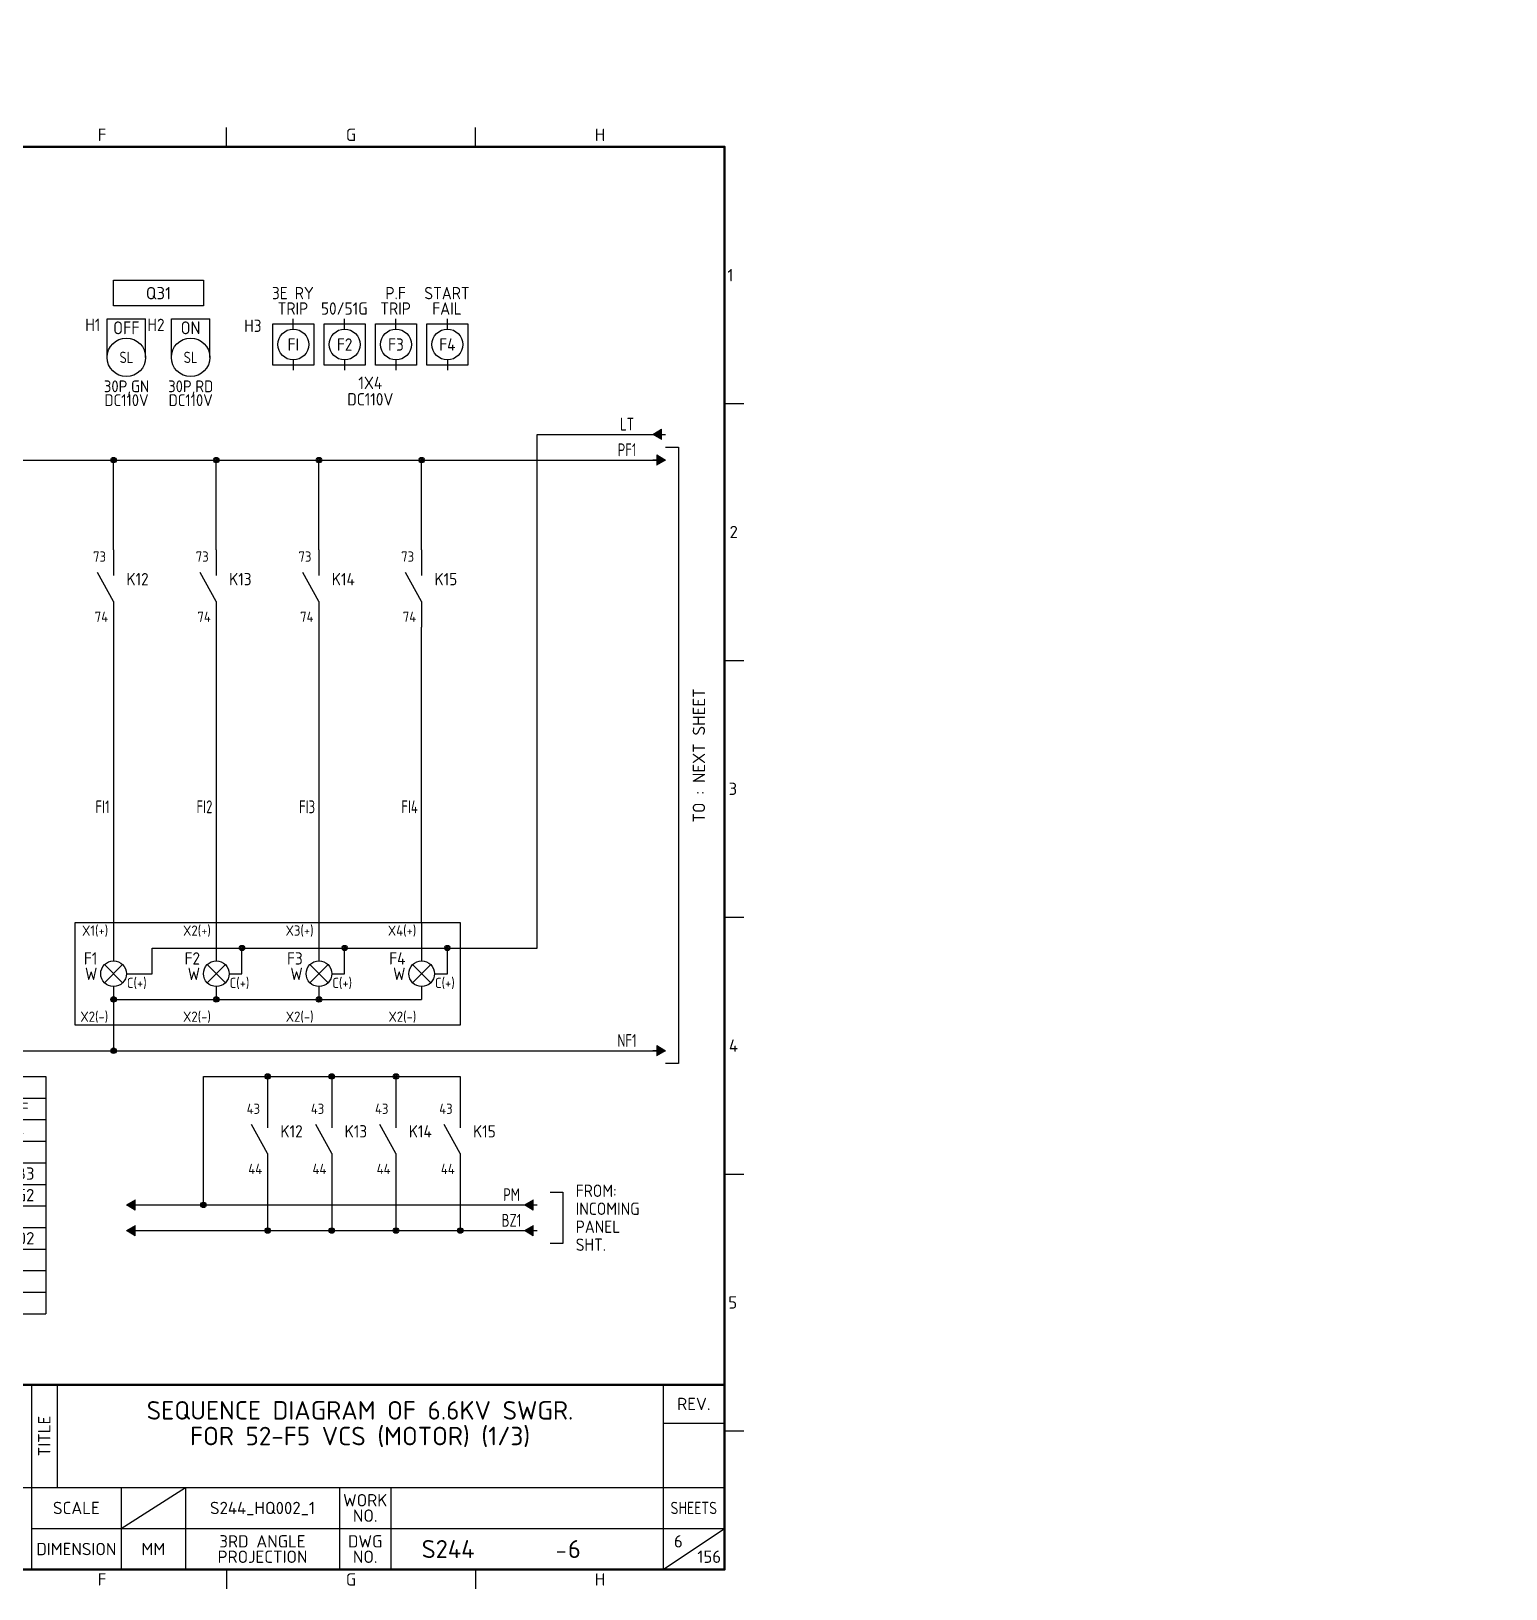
# Model space of a CAD drawing. Header units: millimetres. Extents: x 0 to 556, y 1 to 306.
# Drawn here: x 268.9 to 556.1, y 2.8 to 306 of the extents above; entities that cross this region are included whole.
import ezdxf
from ezdxf.enums import TextEntityAlignment as Align

# ---------------------------------------------------------------- set-up
doc = ezdxf.new("R2010")
doc.units = ezdxf.units.MM
for name, color, linetype in [('MISC', 7, 'Continuous'), ('Normal Text', 7, 'Continuous'), ('Sheet Line', 3, 'Continuous'), ('Sheet Text', 2, 'Continuous'), ('SYMS', 7, 'Continuous'), ('TAGS', 7, 'Continuous'), ('TERMS', 7, 'Continuous'), ('WIRE_YELLOW', 2, 'Continuous'), ('WIREFIXED', 7, 'Continuous'), ('XREF', 7, 'Continuous')]:
    doc.layers.add(name, color=color, linetype=linetype)
doc.layers.add('Sheet Out Line', color=2, linetype='Continuous', lineweight=50)
doc.styles.add('WD', font='ISOCP2.shx')
doc.styles.add('WD_IEC', font='ISOCP2.shx', dxfattribs={"width": 1.1, "height": 2.4, "bigfont": 'whgtxt.shx'})
pattern_1 = [(45, (123.85557, 95.69532), (-0.1122532, 0.1122532), [])]
pattern_2 = [(45, (333.85557, 293.19532), (-0.1122532, 0.1122532), [])]

# ---------------------------------------------------------------- blocks, each defined once
blk = doc.blocks.new('HONF1N')
blk.add_hatch(color=256).paths.add_polyline_path([(0.768, 1), (0.768, -1), (2.5, 0)])
at = {"lineweight": 0, "flags": 128}
for points in [[(0.768, 1), (2.5, 0)], [(0.768, 1), (0.768, -1), (2.5, 0)]]:
    blk.add_lwpolyline(points, dxfattribs=at)
at = {"flags": 128}
blk.add_lwpolyline([(0.768, 0), (0, 0)], dxfattribs=at)
at = {"style": 'WD', "flags": 1}
for tag, p in [('X2TERM01', (0.768, 0)), ('X8TERM02', (2.5, 0))]:
    blk.add_attdef(tag, p, '', height=0.08, rotation=90, dxfattribs=at)
blk = doc.blocks.new('VLA1_SL1')
for p, q in [((-3.75, 7.5), (3.75, 7.5)), ((-3.75, 0), (-3.75, 7.5)), ((3.75, 0), (3.75, 7.5))]:
    blk.add_line(p, q)
blk.add_circle((0, 0), 3.75)
at = {"style": 'WD'}
blk.add_attdef('TAG1', text='', height=2.4, dxfattribs=at).set_placement((-5.07, 4.41), align=Align.BOTTOM_RIGHT)
at = {"style": 'WD_IEC'}
blk.add_attdef('TEXT', text='', height=2.5, dxfattribs=at).set_placement((-0.01, 5.75), align=Align.MIDDLE_CENTER)
at = {"style": 'WD_IEC', "flags": 1}
for tag, p in [('INST', (5.84, 4.59)), ('LOC', (5.9, 3.42)), ('ASSYCODE', (5.8, 1.95)), ('FAMILY', (5.8, 0.45)), ('MFG', (5.8, -1.05)), ('CAT', (5.8, -2.53))]:
    blk.add_attdef(tag, p, '', height=1, dxfattribs=at)
at = {"style": 'WD_IEC', "width": 0.9}
blk.add_attdef('RATING12', text='', height=2.2, dxfattribs=at).set_placement((0, 0), align=Align.MIDDLE_CENTER)
at = {"style": 'WD_IEC'}
for tag, p in [('RATING1', (0.02, -4.49)), ('RATING2', (0.02, -7.19))]:
    blk.add_attdef(tag, text='', height=2.3, dxfattribs=at).set_placement(p, align=Align.TOP_CENTER)
blk = doc.blocks.new('LSSA3')
at = {"lineweight": -3}
h = blk.add_hatch(dxfattribs=at)
h.set_pattern_fill('ANSI31', color=256, scale=0.05, style=0)
h.set_pattern_definition(pattern_2)
h.paths.add_polyline_path([(555.99, 306.01), (556.14, 306.01)], flags=17)
edge = h.paths.add_edge_path(flags=17)
edge.add_line((555.83, 306.01), (555.99, 306.01))
edge.add_line((555.83, 306.01), (555.99, 306.01))
h = blk.add_hatch()
h.set_pattern_fill('ANSI31', color=256, scale=0.05, style=0)
h.set_pattern_definition(pattern_1)
h.paths.add_polyline_path([(345.99, 108.51), (346.14, 108.51)], flags=17)
edge = h.paths.add_edge_path(flags=17)
edge.add_line((345.83, 108.51), (345.99, 108.51))
edge.add_line((345.83, 108.51), (345.99, 108.51))
blk.add_line((371.37, 9.97), (372.92, 9.97))
at = {"layer": 'Sheet Line'}
for p, q in [((307, 283.5), (307, 287.25)), ((355.5, 283.5), (355.5, 287.25)), ((404, 233.5), (407.75, 233.5)), ((404, 183.5), (407.75, 183.5)), ((404, 133.5), (407.75, 133.5)), ((404, 83.5), (407.75, 83.5)), ((269, 42.5), (269, 6.5)), ((274, 42.5), (274, 22.5)), ((392, 42.5), (392, 6.5)), ((392, 35), (404, 35)), ((404, 33.5), (407.75, 33.5)), ((164, 22.5), (404, 22.5)), ((286.5, 22.5), (286.5, 6.5)), ((286.5, 14.5), (299, 22.5)), ((299, 22.5), (299, 6.5)), ((329, 22.5), (329, 6.5)), ((339, 22.5), (339, 6.5)), ((269, 14.5), (404, 14.5)), ((392, 6.5), (404, 14.5)), ((307, 6.5), (307, 2.75)), ((355.5, 6.5), (355.5, 2.75))]:
    blk.add_line(p, q, dxfattribs=at)
at = {"layer": 'Sheet Out Line'}
blk.add_line((16, 42.5), (404, 42.5), dxfattribs=at)
blk.add_lwpolyline([(16, 6.5), (404, 6.5), (404, 283.5), (16, 283.5)], close=True, dxfattribs=at)
at = {"style": 'WD_IEC', "width": 1.1}
for tag, height, p in [('DESC4', 2.4, (57.5, 39.5)), ('CUSTOMERS31', 3.8, (219, 38)), ('CUSTOMERS21', 3.8, (219, 35.25)), ('TITLE1', 3.6, (333, 37.5)), ('DESC3', 2.4, (57.5, 33.5)), ('CUSTOMERS32', 3.8, (219, 32.5)), ('TITLE2', 3.6, (333, 32.5)), ('CUSTOMERS22', 3.8, (219, 29.75)), ('RN', 3.5, (398, 28.75)), ('DESC2', 2.4, (57.5, 27.5)), ('CUSTOMERS33', 3.8, (219, 27)), ('TITLE3', 3.6, (333, 27.5)), ('DESC1', 2.4, (57.5, 21.5)), ('FILE', 2.4, (314, 18.5)), ('WORKNO', 3.5, (365.5, 18.5)), ('DESC0', 2.4, (57.5, 15.5)), ('SHN', 2.4, (395, 12)), ('TSH', 2.4, (401, 9))]:
    blk.add_attdef(tag, text='', height=height, dxfattribs=at).set_placement(p, align=Align.MIDDLE_CENTER)
at = {"style": 'WD_IEC'}
for tag, p in [('DATE4', (96.5, 39.5)), ('DRWN4', (111.5, 39.5)), ('DSGN4', (126.5, 39.5)), ('CHKD4', (141.5, 39.5)), ('APPD4', (156.5, 39.5)), ('DATE3', (96.5, 33.5)), ('DRWN3', (111.5, 33.5)), ('DSGN3', (126.5, 33.5)), ('CHKD3', (141.5, 33.5)), ('APPD3', (156.5, 33.5)), ('DATE2', (96.5, 27.5)), ('DRWN2', (111.5, 27.5)), ('DSGN2', (126.5, 27.5)), ('CHKD2', (141.5, 27.5)), ('APPD2', (156.5, 27.5)), ('DATE1', (96.5, 21.5)), ('DRWN1', (111.5, 21.5)), ('DSGN1', (126.5, 21.5)), ('CHKD1', (141.5, 21.5)), ('APPD1', (156.5, 21.5)), ('DATE0', (96.5, 15.5)), ('DRWN0', (111.5, 15.5)), ('DSGN0', (126.5, 15.5)), ('CHKD0', (141.5, 15.5)), ('APPD0', (156.5, 15.5))]:
    blk.add_attdef(tag, text='', height=2.4, dxfattribs=at).set_placement(p, align=Align.MIDDLE_CENTER)
at = {"style": 'WD_IEC', "width": 1.1}
for tag, p in [('DWG1ST', (345, 10.5)), ('DWGNO', (373.49, 10.5))]:
    blk.add_attdef(tag, text='', height=3.5, dxfattribs=at).set_placement(p, align=Align.MIDDLE_LEFT)
at = {"style": 'WD_IEC', "width": 1.1, "flags": 9}
blk.add_attdef('WD_TB', (0, 0), '', height=2.4, dxfattribs=at)
at = {"layer": 'Sheet Text', "style": 'WD_IEC', "width": 1.1}
for s, p in [('F', (282.75, 284.62)), ('G', (331.25, 284.62)), ('H', (379.75, 284.62)), ('F', (282.75, 3.38)), ('G', (331.25, 3.38)), ('H', (379.75, 3.38))]:
    blk.add_text(s, height=2.4, dxfattribs=at).set_placement(p, align=Align.CENTER)
for s, p in [('1', (405.73, 258.5)), ('2', (406.58, 208.5)), ('3', (406.45, 158.5)), ('4', (406.62, 108.5)), ('5', (406.45, 58.5))]:
    blk.add_text(s, height=2.4, dxfattribs=at).set_placement(p, align=Align.MIDDLE_RIGHT)
at = {"layer": 'Sheet Text', "style": 'WD_IEC'}
for s, width, p in [('REV.', 1.1, (398, 38.75)), ('SCALE', 1.1, (277.75, 18.5)), ('WORK', 1.1, (334, 20)), ('NO.', 1.1, (334, 17)), ('SHEETS', 0.9, (398, 18.5)), ('3RD ANGLE', 1.1, (314, 12)), ('DWG', 1.1, (334, 12)), ('DIMENSION', 1.1, (277.75, 10.5)), ('MM', 1.1, (292.75, 10.5)), ('PROJECTION', 1.1, (314, 9)), ('NO.', 1.1, (334, 9))]:
    blk.add_text(s, height=2.4, dxfattribs=dict(at, width=width)).set_placement(p, align=Align.MIDDLE_CENTER)
at = {"layer": 'Sheet Text', "style": 'WD_IEC', "width": 1.1}
blk.add_text('TITLE', height=2.4, rotation=90, dxfattribs=at).set_placement((271.5, 32.5), align=Align.MIDDLE_CENTER)
blk = doc.blocks.new('WDDOT')
for radius in [0.529, 0.33, 0.164]:
    blk.add_circle((0, 0), radius)
blk = doc.blocks.new('VB421_AUXCONTACT1')
for p, q in [((0, 7.5), (0, 2.5)), ((0, -2.5), (-3.12, 3.12)), ((0, -2.5), (0, -7.5))]:
    blk.add_line(p, q)
at = {"linetype": 'Continuous', "style": 'WD_IEC'}
for tag, p in [('TERM01', (-1.47, 5.21)), ('TERM02', (-1.06, -6.5))]:
    blk.add_attdef(tag, text='', height=2, dxfattribs=at).set_placement(p, align=Align.RIGHT)
at = {"style": 'WD_IEC', "flags": 1}
for tag, p, height in [('X2TERM01', (0, 7.5), 0.34), ('X4LINK', (-2.75, 0), 0.32), ('X1LINK', (0, 0), 0.34), ('X8TERM02', (0, -7.5), 0.34)]:
    blk.add_attdef(tag, p, '', height=height, dxfattribs=at)
at = {"style": 'WD_IEC'}
for tag, p in [('TAG2', (2.5, 0.62)), ('TEXT1', (2.5, -2.89)), ('TEXT2', (2.5, -6.09))]:
    blk.add_attdef(tag, p, '', height=2.4, dxfattribs=at)
for tag, p in [('INST', (-2.43, -9.12)), ('LOC', (-2.58, -10.73))]:
    blk.add_attdef(tag, text='', height=1, dxfattribs=at).set_placement(p, align=Align.RIGHT)
at = {"style": 'WD_IEC', "flags": 1}
for tag, p in [('XREF', (-2.58, -12.19)), ('CONTACT', (-2.6, -15.24)), ('FAMILY', (-2.53, -13.64))]:
    blk.add_attdef(tag, text='', height=1, dxfattribs=at).set_placement(p, align=Align.RIGHT)
blk = doc.blocks.new('WD_WNV')
at = {"linetype": 'Continuous', "style": 'WD_IEC', "width": 0.8}
blk.add_attdef('WIRENO', text='', height=2.5, rotation=90, dxfattribs=at).set_placement((-0.75, 0), align=Align.CENTER)
at = {"style": 'WD_IEC', "flags": 1}
for tag, p in [('W08USER', (-1, 0.375)), ('W04USER', (-1, 0.875)), ('W05USER', (-1, 0.75)), ('W09USER', (-1, 0.25)), ('W03USER', (-1, 1)), ('W06USER', (-1, 0.625)), ('W07USER', (-1, 0.5)), ('W02USER', (-1, 1.125)), ('W01USER', (-1, 1.25)), ('W10USER', (-1, 0.125))]:
    blk.add_attdef(tag, text='', height=0.08, dxfattribs=at).set_placement(p, align=Align.CENTER)
blk = doc.blocks.new('VLA2_FI2_DC')
for p, q in [((0, 10), (0, 2.5)), ((-1.77, -1.77), (1.77, 1.77)), ((1.77, -1.77), (-1.77, 1.77)), ((0, -2.5), (0, -10))]:
    blk.add_line(p, q)
blk.add_circle((0, 0), 2.5)
at = {"layer": 'SYMS'}
blk.add_line((2.5, 0), (7.5, 0), dxfattribs=at)
for tag, height, style, p in [('TERM01', 2, 'WD_IEC', (-1.05, 7.4)), ('TEXT1', 2.4, 'WD', (-3.16, 1.78)), ('COLOR', 2.4, 'WD', (-3.16, -1.22)), ('TERM02', 2, 'WD_IEC', (-1.05, -9.36))]:
    blk.add_attdef(tag, text='', height=height, dxfattribs=dict(style=style)).set_placement(p, align=Align.RIGHT)
at = {"flags": 1}
for tag, p, height, style in [('X2TERM01', (0, 10), 0.32, 'WD_IEC'), ('X1TERM03', (7.5, 0), 0.08, 'WD'), ('PINLIST_TYPE', (0.94, -6.46), 1, 'WD'), ('X8TERM02', (0, -10), 0.32, 'WD_IEC')]:
    blk.add_attdef(tag, p, '', height=height, dxfattribs=dict(at, style=style))
at = {"style": 'WD', "flags": 1}
for tag, height, p in [('TAG2', 2.4, (-3.16, 4.78)), ('INST', 1, (-2.84, -2.49)), ('LOC', 1, (-3, -3.86)), ('FAMILY', 1, (-2.91, -6.61)), ('XREF', 1, (-2.96, -5.21))]:
    blk.add_attdef(tag, text='', height=height, dxfattribs=at).set_placement(p, align=Align.RIGHT)
at = {"linetype": 'Continuous', "style": 'WD'}
blk.add_attdef('TERM03', (2.59, -2.79), '', height=2, dxfattribs=at)
blk = doc.blocks.new('VLA2_FI3_DC')
for p, q in [((0, 10), (0, 2.5)), ((-1.77, -1.77), (1.77, 1.77)), ((1.77, -1.77), (-1.77, 1.77)), ((0, -2.5), (0, -5))]:
    blk.add_line(p, q)
blk.add_circle((0, 0), 2.5)
at = {"layer": 'SYMS'}
for p, q in [((5, 0), (5, 5)), ((2.5, 0), (5, 0))]:
    blk.add_line(p, q, dxfattribs=at)
for tag, height, style, p in [('TERM01', 2, 'WD_IEC', (-1.05, 7.4)), ('TEXT1', 2.4, 'WD', (-3.16, 1.78)), ('COLOR', 2.4, 'WD', (-3.16, -1.22)), ('TERM02', 2, 'WD_IEC', (-1.05, -9.36))]:
    blk.add_attdef(tag, text='', height=height, dxfattribs=dict(style=style)).set_placement(p, align=Align.RIGHT)
at = {"flags": 1}
for tag, p, height, style in [('X2TERM01', (0, 10), 0.32, 'WD_IEC'), ('PINLIST_TYPE', (0.94, -6.46), 1, 'WD')]:
    blk.add_attdef(tag, p, '', height=height, dxfattribs=dict(at, style=style))
at = {"style": 'WD', "flags": 1}
for tag, height, p in [('TAG2', 2.4, (-3.16, 4.78)), ('INST', 1, (-2.84, -2.49)), ('LOC', 1, (-3, -3.86)), ('FAMILY', 1, (-2.91, -6.61)), ('XREF', 1, (-2.96, -5.21))]:
    blk.add_attdef(tag, text='', height=height, dxfattribs=at).set_placement(p, align=Align.RIGHT)
at = {"linetype": 'Continuous', "style": 'WD'}
blk.add_attdef('TERM03', (2.59, -2.79), '', height=2, dxfattribs=at)
blk = doc.blocks.new('VLA1_FI1')
for p, q in [((0, 3), (0, 5)), ((0, -3), (0, -5))]:
    blk.add_line(p, q)
blk.add_lwpolyline([(-4, 4), (4, 4), (4, -4), (-4, -4)], close=True)
blk.add_circle((0, 0), 3)
at = {"style": 'WD'}
for tag, p in [('TEXT1', (-0.07, 8.09)), ('TEXT2', (-0.07, 5.09))]:
    blk.add_attdef(tag, text='', height=2.4, dxfattribs=at).set_placement(p, align=Align.BOTTOM_CENTER)
blk.add_attdef('TAG1', text='', height=2.4, dxfattribs=at).set_placement((-6.18, 2.44), align=Align.RIGHT)
at = {"style": 'WD', "flags": 1}
for tag, p in [('INST', (-6.6, 0.77)), ('LOC', (-6.71, -0.61)), ('FAMILY', (-6.61, -3.1)), ('CAT', (-6.64, -1.92)), ('ASSYCODE', (-6.66, -5.59)), ('MFG', (-6.7, -4.35))]:
    blk.add_attdef(tag, text='', height=1, dxfattribs=at).set_placement(p, align=Align.RIGHT)
at = {"style": 'WD_IEC'}
blk.add_attdef('RATING12', text='', height=2.4, dxfattribs=at).set_placement((0, 0), align=Align.MIDDLE_CENTER)
at = {"style": 'WD'}
for tag, p in [('RATING1', (0, -6.26)), ('RATING2', (0, -9.46))]:
    blk.add_attdef(tag, text='', height=2.4, dxfattribs=at).set_placement(p, align=Align.TOP_CENTER)
blk = doc.blocks.new('VLA2_FI1')
for p, q in [((0, 3), (0, 5)), ((0, -3), (0, -5))]:
    blk.add_line(p, q)
blk.add_lwpolyline([(-4, 4), (4, 4), (4, -4), (-4, -4)], close=True)
blk.add_circle((0, 0), 3)
at = {"style": 'WD'}
for tag, p in [('TEXT1', (-0.07, 8.09)), ('TEXT2', (-0.07, 5.09))]:
    blk.add_attdef(tag, text='', height=2.4, dxfattribs=at).set_placement(p, align=Align.BOTTOM_CENTER)
at = {"style": 'WD', "flags": 1}
for tag, height, p in [('TAG2', 2.4, (-6.18, 2.44)), ('INST', 1, (-6.6, 0.77)), ('LOC', 1, (-6.71, -0.61)), ('FAMILY', 1, (-6.61, -1.96))]:
    blk.add_attdef(tag, text='', height=height, dxfattribs=at).set_placement(p, align=Align.RIGHT)
at = {"style": 'WD_IEC'}
blk.add_attdef('FI', text='', height=2.4, dxfattribs=at).set_placement((0, 0), align=Align.MIDDLE_CENTER)
blk = doc.blocks.new('WD_WNH')
at = {"linetype": 'Continuous', "style": 'WD_IEC', "width": 0.8}
blk.add_attdef('WIRENO', text='', height=2.5, dxfattribs=at).set_placement((0, 0.75), align=Align.CENTER)
at = {"style": 'WD_IEC', "flags": 1}
for tag, p in [('W08USER', (0, 0.375)), ('W04USER', (0, 0.875)), ('W05USER', (0, 0.75)), ('W09USER', (0, 0.25)), ('W03USER', (0, 1)), ('W06USER', (0, 0.625)), ('W07USER', (0, 0.5)), ('W02USER', (0, 1.125)), ('W01USER', (0, 1.25)), ('W10USER', (0, 0.125))]:
    blk.add_attdef(tag, text='', height=0.08, dxfattribs=at).set_placement(p, align=Align.CENTER)
blk = doc.blocks.new('VONF1N')
blk.add_hatch(color=256).paths.add_polyline_path([(1, -0.768), (-1, -0.768), (0, -2.5)])
at = {"flags": 128}
blk.add_lwpolyline([(0, -0.768), (0, 0)], dxfattribs=at)
at = {"lineweight": 0, "flags": 128}
for points in [[(1, -0.768), (-1, -0.768), (0, -2.5)], [(1, -0.768), (0, -2.5)]]:
    blk.add_lwpolyline(points, dxfattribs=at)
at = {"style": 'WD', "flags": 1}
for tag, p in [('X2TERM01', (0, -0.768)), ('X8TERM02', (0, -2.5))]:
    blk.add_attdef(tag, p, '', height=0.08, dxfattribs=at)
blk = doc.blocks.new('*T42')
at = {"layer": 'XREF', "color": 0, "linetype": 'ByBlock', "lineweight": -2}
for p, q in [((0, 0), (31.8, 0)), ((0, 0), (0, -46.2)), ((31.8, 0), (31.8, -46.2)), ((0, -4.2), (31.8, -4.2)), ((9, -4.2), (9, -46.2)), ((14.4, -4.2), (14.4, -46.2)), ((19.8, -4.2), (19.8, -46.2)), ((0, -8.4), (31.8, -8.4)), ((0, -12.6), (31.8, -12.6)), ((0, -16.8), (31.8, -16.8)), ((0, -21), (31.8, -21)), ((0, -25.2), (31.8, -25.2)), ((0, -29.4), (31.8, -29.4)), ((0, -33.6), (31.8, -33.6)), ((0, -37.8), (31.8, -37.8)), ((0, -42), (31.8, -42)), ((0, -46.2), (31.8, -46.2))]:
    blk.add_line(p, q, dxfattribs=at)
at = {"layer": 'XREF', "color": 0, "linetype": 'Continuous', "char_height": 2.4, "attachment_point": 5, "style": 'WD_IEC'}
for s, insert, width in [('K11', (15.9, -2.1), 30.8), ('TYPE', (4.5, -6.3), 8), ('T1', (11.7, -6.3), 4.4), ('T2', (17.1, -6.3), 4.4), ('REF', (25.8, -6.3), 11), ('A1', (11.7, -10.5), 4.4), ('A2', (17.1, -10.5), 4.4), ('E4', (25.8, -10.5), 11), ('NO', (4.5, -14.7), 8), ('13', (11.7, -14.7), 4.4), ('14', (17.1, -14.7), 4.4), ('D1', (25.8, -14.7), 11), ('NC', (4.5, -18.9), 8), ('21', (11.7, -18.9), 4.4), ('22', (17.1, -18.9), 4.4), ('??.B3', (25.8, -18.9), 11), ('NC', (4.5, -23.1), 8), ('31', (11.7, -23.1), 4.4), ('32', (17.1, -23.1), 4.4), ('??.G2', (25.8, -23.1), 11), ('NO', (4.5, -27.3), 8), ('43', (11.7, -27.3), 4.4), ('44', (17.1, -27.3), 4.4), ('NO', (4.5, -31.5), 8), ('53', (11.7, -31.5), 4.4), ('54', (17.1, -31.5), 4.4), ('??.D2', (25.8, -31.5), 11), ('NC', (4.5, -35.7), 8), ('61', (11.7, -35.7), 4.4), ('62', (17.1, -35.7), 4.4), ('D1', (25.8, -35.7), 11), ('NO', (4.5, -39.9), 8), ('73', (11.7, -39.9), 4.4), ('74', (17.1, -39.9), 4.4), ('NO', (4.5, -44.1), 8), ('83', (11.7, -44.1), 4.4), ('84', (17.1, -44.1), 4.4)]:
    blk.add_mtext(s, dxfattribs=dict(at, insert=insert, width=width))

msp = doc.modelspace()

# ---------------------------------------------------------------- hatches: boundary and pattern name
at = {"lineweight": -3}
h = msp.add_hatch(dxfattribs=at)
h.set_pattern_fill('ANSI31', color=256, scale=0.05, style=0)
h.set_pattern_definition(pattern_2)
h.paths.add_polyline_path([(555.99, 306.01), (556.14, 306.01)], flags=17)
edge = h.paths.add_edge_path(flags=17)
edge.add_line((555.83, 306.01), (555.99, 306.01))
edge.add_line((555.83, 306.01), (555.99, 306.01))
h = msp.add_hatch()
h.set_pattern_fill('ANSI31', color=256, scale=0.05, style=0)
h.set_pattern_definition(pattern_1)
h.paths.add_polyline_path([(345.99, 108.51), (346.14, 108.51)], flags=17)
edge = h.paths.add_edge_path(flags=17)
edge.add_line((345.83, 108.51), (345.99, 108.51))
edge.add_line((345.83, 108.51), (345.99, 108.51))

# ---------------------------------------------------------------- linework, layer by layer
at = {"linetype": 'Continuous'}
for p, q in [((392.5, 225), (395, 225)), ((395, 225), (395, 105)), ((325, 117.5), (345, 117.5)), ((395, 105), (392.5, 105)), ((370, 80), (372.5, 80)), ((372.5, 80), (372.5, 70)), ((372.5, 70), (370, 70))]:
    msp.add_line(p, q, dxfattribs=at)
msp.add_lwpolyline([(285, 257.5), (302.5, 257.5), (302.5, 252.5), (285, 252.5)], close=True, dxfattribs=at)
at = {"layer": 'SYMS', "linetype": 'Continuous'}
msp.add_line((285, 117.5), (325, 117.5), dxfattribs=at)
msp.add_lwpolyline([(277.5, 132.5), (352.5, 132.5), (352.5, 112.5), (277.5, 112.5)], close=True, dxfattribs=at)
at = {"layer": 'WIRE_YELLOW', "linetype": 'Continuous'}
for p, q in [((367.5, 127.5), (367.5, 227.5)), ((367.5, 227.5), (392.5, 227.5)), ((55, 222.5), (392.5, 222.5)), ((285, 205), (285, 222.5)), ((305, 205), (305, 222.5)), ((325, 205), (325, 222.5)), ((345, 205), (345, 222.5)), ((285, 190), (285, 132.5)), ((305, 190), (305, 132.5)), ((325, 190), (325, 132.5)), ((345, 132.5), (345, 190)), ((292.5, 122.5), (292.5, 127.5)), ((292.5, 127.5), (367.5, 127.5)), ((285, 112.5), (285, 107.5)), ((55, 107.5), (392.5, 107.5)), ((302.5, 77.5), (302.5, 102.5)), ((302.5, 102.5), (327.5, 102.5)), ((315, 102.5), (315, 97.5)), ((327.5, 102.5), (327.5, 97.5)), ((327.5, 102.5), (340, 102.5)), ((340, 102.5), (340, 97.5)), ((340, 102.5), (352.5, 102.5)), ((352.5, 102.5), (352.5, 97.5)), ((315, 82.5), (315, 72.5)), ((327.5, 82.5), (327.5, 72.5)), ((340, 82.5), (340, 72.5)), ((352.5, 82.5), (352.5, 72.5)), ((287.5, 77.5), (367.5, 77.5)), ((287.5, 72.5), (367.5, 72.5))]:
    msp.add_line(p, q, dxfattribs=at)

# ---------------------------------------------------------------- block references
at = {"linetype": 'Continuous'}
ref = msp.add_blockref('LSSA3', (0, 0), dxfattribs=at)
ref.add_attrib('FILE', 'S244_HQ002_1', dxfattribs={"layer": 'MISC', "height": 2.4, "style": 'WD_IEC', "width": 1.1}).set_placement((314, 18.5), align=Align.MIDDLE_CENTER)
ref.add_attrib('DWG1ST', 'S244', dxfattribs={"layer": 'MISC', "height": 3.5, "style": 'WD_IEC', "width": 1.1}).set_placement((345, 10.5), align=Align.MIDDLE_LEFT)
ref.add_attrib('DWGNO', '6', dxfattribs={"layer": 'MISC', "height": 3.5, "style": 'WD_IEC', "width": 1.1}).set_placement((373.49, 10.5), align=Align.MIDDLE_LEFT)
ref.add_attrib('TITLE1', 'SEQUENCE DIAGRAM OF 6.6KV SWGR.', dxfattribs={"layer": 'MISC', "height": 3.6, "style": 'WD_IEC', "width": 1.1}).set_placement((333, 37.5), align=Align.MIDDLE_CENTER)
ref.add_attrib('SHN', '6', dxfattribs={"layer": 'MISC', "height": 2.4, "style": 'WD_IEC', "width": 1.1}).set_placement((395, 12), align=Align.MIDDLE_CENTER)
ref.add_attrib('TSH', '156', dxfattribs={"layer": 'MISC', "height": 2.4, "style": 'WD_IEC', "width": 1.1}).set_placement((401, 9), align=Align.MIDDLE_CENTER)
ref.add_attrib('TITLE2', 'FOR 52-F5 VCS (MOTOR) (1/3)', dxfattribs={"layer": 'MISC', "height": 3.6, "style": 'WD_IEC', "width": 1.1}).set_placement((333, 32.5), align=Align.MIDDLE_CENTER)
msp.add_blockref('*T42', (240, 102.5))
at = {"layer": 'SYMS', "linetype": 'Continuous'}
ref = msp.add_blockref('VLA1_FI1', (320, 245), dxfattribs=at)
ref.add_attrib('TEXT1', '3E RY', dxfattribs={"layer": 'MISC', "height": 2.4, "style": 'WD'}).set_placement((319.93, 253.09), align=Align.BOTTOM_CENTER)
ref.add_attrib('TEXT2', 'TRIP', dxfattribs={"layer": 'MISC', "height": 2.4, "style": 'WD'}).set_placement((319.93, 250.09), align=Align.BOTTOM_CENTER)
ref.add_attrib('RATING2', 'DC110V', dxfattribs={"layer": 'MISC', "height": 2.4, "style": 'WD'}).set_placement((335, 235.54), align=Align.TOP_CENTER)
ref.add_attrib('RATING1', '1X4', dxfattribs={"layer": 'MISC', "height": 2.4, "style": 'WD'}).set_placement((335, 238.74), align=Align.TOP_CENTER)
ref.add_attrib('TAG1', 'H3', dxfattribs={"layer": 'TAGS', "height": 2.4, "style": 'WD'}).set_placement((313.82, 247.44), align=Align.RIGHT)
ref.add_attrib('RATING12', 'FI', dxfattribs={"layer": 'MISC', "height": 2.4, "style": 'WD_IEC'}).set_placement((320, 245), align=Align.MIDDLE_CENTER)
ref = msp.add_blockref('VLA2_FI1', (340, 245), dxfattribs=at)
ref.add_attrib('TEXT1', 'P.F', dxfattribs={"layer": 'MISC', "height": 2.4, "style": 'WD'}).set_placement((339.93, 253.09), align=Align.BOTTOM_CENTER)
ref.add_attrib('TEXT2', 'TRIP', dxfattribs={"layer": 'MISC', "height": 2.4, "style": 'WD'}).set_placement((339.93, 250.09), align=Align.BOTTOM_CENTER)
ref.add_attrib('FI', 'F3', dxfattribs={"layer": 'MISC', "height": 2.4, "style": 'WD_IEC'}).set_placement((340, 245), align=Align.MIDDLE_CENTER)
ref = msp.add_blockref('VLA2_FI1', (350, 245), dxfattribs=at)
ref.add_attrib('TEXT1', 'START', dxfattribs={"layer": 'MISC', "height": 2.4, "style": 'WD'}).set_placement((349.93, 253.09), align=Align.BOTTOM_CENTER)
ref.add_attrib('TEXT2', 'FAIL', dxfattribs={"layer": 'MISC', "height": 2.4, "style": 'WD'}).set_placement((349.93, 250.09), align=Align.BOTTOM_CENTER)
ref.add_attrib('FI', 'F4', dxfattribs={"layer": 'MISC', "height": 2.4, "style": 'WD_IEC'}).set_placement((350, 245), align=Align.MIDDLE_CENTER)
ref = msp.add_blockref('VLA2_FI1', (330, 245), dxfattribs=at)
ref.add_attrib('TEXT2', '50/51G', dxfattribs={"layer": 'MISC', "height": 2.4, "style": 'WD'}).set_placement((329.93, 250.09), align=Align.BOTTOM_CENTER)
ref.add_attrib('FI', 'F2', dxfattribs={"layer": 'MISC', "height": 2.4, "style": 'WD_IEC'}).set_placement((330, 245), align=Align.MIDDLE_CENTER)
ref = msp.add_blockref('VLA1_SL1', (287.5, 242.5), dxfattribs=at)
ref.add_attrib('TEXT', 'OFF', dxfattribs={"layer": 'MISC', "height": 2.5, "style": 'WD_IEC'}).set_placement((287.49, 248.25), align=Align.MIDDLE_CENTER)
ref.add_attrib('TAG1', 'H1', dxfattribs={"layer": 'TAGS', "height": 2.4, "style": 'WD'}).set_placement((282.43, 246.91), align=Align.BOTTOM_RIGHT)
ref.add_attrib('RATING2', 'DC110V', dxfattribs={"layer": 'MISC', "height": 2.3, "style": 'WD_IEC'}).set_placement((287.52, 235.31), align=Align.TOP_CENTER)
ref.add_attrib('RATING1', '30P,GN', dxfattribs={"layer": 'MISC', "height": 2.3, "style": 'WD_IEC'}).set_placement((287.52, 238.01), align=Align.TOP_CENTER)
ref.add_attrib('RATING12', 'SL', dxfattribs={"layer": 'MISC', "height": 2.2, "style": 'WD_IEC', "width": 0.9}).set_placement((287.5, 242.5), align=Align.MIDDLE_CENTER)
ref = msp.add_blockref('VLA1_SL1', (300, 242.5), dxfattribs=at)
ref.add_attrib('TEXT', 'ON', dxfattribs={"layer": 'MISC', "height": 2.5, "style": 'WD_IEC'}).set_placement((299.99, 248.25), align=Align.MIDDLE_CENTER)
ref.add_attrib('TAG1', 'H2', dxfattribs={"layer": 'TAGS', "height": 2.4, "style": 'WD'}).set_placement((294.93, 246.91), align=Align.BOTTOM_RIGHT)
ref.add_attrib('RATING2', 'DC110V', dxfattribs={"layer": 'MISC', "height": 2.3, "style": 'WD_IEC'}).set_placement((300.02, 235.31), align=Align.TOP_CENTER)
ref.add_attrib('RATING1', '30P,RD', dxfattribs={"layer": 'MISC', "height": 2.3, "style": 'WD_IEC'}).set_placement((300.02, 238.01), align=Align.TOP_CENTER)
ref.add_attrib('RATING12', 'SL', dxfattribs={"layer": 'MISC', "height": 2.2, "style": 'WD_IEC', "width": 0.9}).set_placement((300, 242.5), align=Align.MIDDLE_CENTER)
at = {"layer": 'SYMS', "linetype": 'Continuous', "rotation": 270}
for p in [(392.5, 227.5), (290, 77.5), (367.5, 77.5), (290, 72.5), (367.5, 72.5)]:
    msp.add_blockref('VONF1N', p, dxfattribs=at)
at = {"layer": 'SYMS', "linetype": 'Continuous'}
for name, p in [('WDDOT', (285, 222.5)), ('WDDOT', (305, 222.5)), ('WDDOT', (325, 222.5)), ('WDDOT', (345, 222.5)), ('HONF1N', (390, 222.5)), ('WDDOT', (310, 127.5)), ('WDDOT', (330, 127.5)), ('WDDOT', (350, 127.5)), ('WDDOT', (285, 117.5)), ('WDDOT', (305, 117.5)), ('WDDOT', (325, 117.5)), ('WDDOT', (285, 107.5)), ('HONF1N', (390, 107.5)), ('WDDOT', (315, 102.5)), ('WDDOT', (327.5, 102.5)), ('WDDOT', (340, 102.5)), ('WDDOT', (302.5, 77.5)), ('WDDOT', (315, 72.5)), ('WDDOT', (327.5, 72.5)), ('WDDOT', (340, 72.5)), ('WDDOT', (352.5, 72.5))]:
    msp.add_blockref(name, p, dxfattribs=at)
ref = msp.add_blockref('VB421_AUXCONTACT1', (285, 197.5), dxfattribs=at)
ref.add_attrib('TERM02', '74', dxfattribs={"layer": 'TERMS', "linetype": 'Continuous', "height": 2, "style": 'WD_IEC'}).set_placement((283.94, 191), align=Align.RIGHT)
ref.add_attrib('TERM01', '73', dxfattribs={"layer": 'TERMS', "linetype": 'Continuous', "height": 2, "style": 'WD_IEC'}).set_placement((283.53, 202.71), align=Align.RIGHT)
ref.add_attrib('TAG2', 'K12', (287.5, 198.12), dxfattribs={"layer": 'TAGS', "height": 2.4, "style": 'WD_IEC'})
ref = msp.add_blockref('VB421_AUXCONTACT1', (305, 197.5), dxfattribs=at)
ref.add_attrib('TERM02', '74', dxfattribs={"layer": 'TERMS', "linetype": 'Continuous', "height": 2, "style": 'WD_IEC'}).set_placement((303.94, 191), align=Align.RIGHT)
ref.add_attrib('TERM01', '73', dxfattribs={"layer": 'TERMS', "linetype": 'Continuous', "height": 2, "style": 'WD_IEC'}).set_placement((303.53, 202.71), align=Align.RIGHT)
ref.add_attrib('TAG2', 'K13', (307.5, 198.12), dxfattribs={"layer": 'TAGS', "height": 2.4, "style": 'WD_IEC'})
ref = msp.add_blockref('VB421_AUXCONTACT1', (325, 197.5), dxfattribs=at)
ref.add_attrib('TERM02', '74', dxfattribs={"layer": 'TERMS', "linetype": 'Continuous', "height": 2, "style": 'WD_IEC'}).set_placement((323.94, 191), align=Align.RIGHT)
ref.add_attrib('TERM01', '73', dxfattribs={"layer": 'TERMS', "linetype": 'Continuous', "height": 2, "style": 'WD_IEC'}).set_placement((323.53, 202.71), align=Align.RIGHT)
ref.add_attrib('TAG2', 'K14', (327.5, 198.12), dxfattribs={"layer": 'TAGS', "height": 2.4, "style": 'WD_IEC'})
ref = msp.add_blockref('VB421_AUXCONTACT1', (345, 197.5), dxfattribs=at)
ref.add_attrib('TERM02', '74', dxfattribs={"layer": 'TERMS', "linetype": 'Continuous', "height": 2, "style": 'WD_IEC'}).set_placement((343.94, 191), align=Align.RIGHT)
ref.add_attrib('TERM01', '73', dxfattribs={"layer": 'TERMS', "linetype": 'Continuous', "height": 2, "style": 'WD_IEC'}).set_placement((343.53, 202.71), align=Align.RIGHT)
ref.add_attrib('TAG2', 'K15', (347.5, 198.12), dxfattribs={"layer": 'TAGS', "height": 2.4, "style": 'WD_IEC'})
ref = msp.add_blockref('VLA2_FI2_DC', (285, 122.5), dxfattribs=at)
ref.add_attrib('COLOR', 'W', dxfattribs={"layer": 'MISC', "height": 2.4, "style": 'WD'}).set_placement((281.84, 121.28), align=Align.RIGHT)
ref.add_attrib('TEXT1', 'F1', dxfattribs={"layer": 'MISC', "height": 2.4, "style": 'WD'}).set_placement((281.84, 124.28), align=Align.RIGHT)
ref.add_attrib('TERM03', 'C(+)', (287.59, 119.71), dxfattribs={"layer": 'TERMS', "linetype": 'Continuous', "height": 2, "style": 'WD'})
ref.add_attrib('TERM02', 'X2(-)', dxfattribs={"layer": 'TERMS', "height": 2, "style": 'WD_IEC'}).set_placement((283.95, 113.14), align=Align.RIGHT)
ref.add_attrib('TERM01', 'X1(+)', dxfattribs={"layer": 'TERMS', "height": 2, "style": 'WD_IEC'}).set_placement((283.95, 129.9), align=Align.RIGHT)
ref = msp.add_blockref('VLA2_FI3_DC', (305, 122.5), dxfattribs=at)
ref.add_attrib('COLOR', 'W', dxfattribs={"layer": 'MISC', "height": 2.4, "style": 'WD'}).set_placement((301.84, 121.28), align=Align.RIGHT)
ref.add_attrib('TEXT1', 'F2', dxfattribs={"layer": 'MISC', "height": 2.4, "style": 'WD'}).set_placement((301.84, 124.28), align=Align.RIGHT)
ref.add_attrib('TERM03', 'C(+)', (307.59, 119.71), dxfattribs={"layer": 'TERMS', "linetype": 'Continuous', "height": 2, "style": 'WD'})
ref.add_attrib('TERM02', 'X2(-)', dxfattribs={"layer": 'TERMS', "height": 2, "style": 'WD_IEC'}).set_placement((303.95, 113.14), align=Align.RIGHT)
ref.add_attrib('TERM01', 'X2(+)', dxfattribs={"layer": 'TERMS', "height": 2, "style": 'WD_IEC'}).set_placement((303.95, 129.9), align=Align.RIGHT)
ref = msp.add_blockref('VLA2_FI3_DC', (325, 122.5), dxfattribs=at)
ref.add_attrib('COLOR', 'W', dxfattribs={"layer": 'MISC', "height": 2.4, "style": 'WD'}).set_placement((321.84, 121.28), align=Align.RIGHT)
ref.add_attrib('TEXT1', 'F3', dxfattribs={"layer": 'MISC', "height": 2.4, "style": 'WD'}).set_placement((321.84, 124.28), align=Align.RIGHT)
ref.add_attrib('TERM03', 'C(+)', (327.59, 119.71), dxfattribs={"layer": 'TERMS', "linetype": 'Continuous', "height": 2, "style": 'WD'})
ref.add_attrib('TERM02', 'X2(-)', dxfattribs={"layer": 'TERMS', "height": 2, "style": 'WD_IEC'}).set_placement((323.95, 113.14), align=Align.RIGHT)
ref.add_attrib('TERM01', 'X3(+)', dxfattribs={"layer": 'TERMS', "height": 2, "style": 'WD_IEC'}).set_placement((323.95, 129.9), align=Align.RIGHT)
ref = msp.add_blockref('VLA2_FI3_DC', (345, 122.5), dxfattribs=at)
ref.add_attrib('COLOR', 'W', dxfattribs={"layer": 'MISC', "height": 2.4, "style": 'WD'}).set_placement((341.84, 121.28), align=Align.RIGHT)
ref.add_attrib('TEXT1', 'F4', dxfattribs={"layer": 'MISC', "height": 2.4, "style": 'WD'}).set_placement((341.84, 124.28), align=Align.RIGHT)
ref.add_attrib('TERM03', 'C(+)', (347.59, 119.71), dxfattribs={"layer": 'TERMS', "linetype": 'Continuous', "height": 2, "style": 'WD'})
ref.add_attrib('TERM02', 'X2(-)', dxfattribs={"layer": 'TERMS', "height": 2, "style": 'WD_IEC'}).set_placement((343.95, 113.14), align=Align.RIGHT)
ref.add_attrib('TERM01', 'X4(+)', dxfattribs={"layer": 'TERMS', "height": 2, "style": 'WD_IEC'}).set_placement((343.95, 129.9), align=Align.RIGHT)
ref = msp.add_blockref('VB421_AUXCONTACT1', (315, 90), dxfattribs=at)
ref.add_attrib('TERM02', '44', dxfattribs={"layer": 'TERMS', "linetype": 'Continuous', "height": 2, "style": 'WD_IEC'}).set_placement((313.94, 83.5), align=Align.RIGHT)
ref.add_attrib('TERM01', '43', dxfattribs={"layer": 'TERMS', "linetype": 'Continuous', "height": 2, "style": 'WD_IEC'}).set_placement((313.53, 95.21), align=Align.RIGHT)
ref.add_attrib('TAG2', 'K12', (317.5, 90.62), dxfattribs={"layer": 'TAGS', "height": 2.4, "style": 'WD_IEC'})
ref = msp.add_blockref('VB421_AUXCONTACT1', (327.5, 90), dxfattribs=at)
ref.add_attrib('TERM02', '44', dxfattribs={"layer": 'TERMS', "linetype": 'Continuous', "height": 2, "style": 'WD_IEC'}).set_placement((326.44, 83.5), align=Align.RIGHT)
ref.add_attrib('TERM01', '43', dxfattribs={"layer": 'TERMS', "linetype": 'Continuous', "height": 2, "style": 'WD_IEC'}).set_placement((326.03, 95.21), align=Align.RIGHT)
ref.add_attrib('TAG2', 'K13', (330, 90.62), dxfattribs={"layer": 'TAGS', "height": 2.4, "style": 'WD_IEC'})
ref = msp.add_blockref('VB421_AUXCONTACT1', (340, 90), dxfattribs=at)
ref.add_attrib('TERM02', '44', dxfattribs={"layer": 'TERMS', "linetype": 'Continuous', "height": 2, "style": 'WD_IEC'}).set_placement((338.94, 83.5), align=Align.RIGHT)
ref.add_attrib('TERM01', '43', dxfattribs={"layer": 'TERMS', "linetype": 'Continuous', "height": 2, "style": 'WD_IEC'}).set_placement((338.53, 95.21), align=Align.RIGHT)
ref.add_attrib('TAG2', 'K14', (342.5, 90.62), dxfattribs={"layer": 'TAGS', "height": 2.4, "style": 'WD_IEC'})
ref = msp.add_blockref('VB421_AUXCONTACT1', (352.5, 90), dxfattribs=at)
ref.add_attrib('TERM02', '44', dxfattribs={"layer": 'TERMS', "linetype": 'Continuous', "height": 2, "style": 'WD_IEC'}).set_placement((351.44, 83.5), align=Align.RIGHT)
ref.add_attrib('TERM01', '43', dxfattribs={"layer": 'TERMS', "linetype": 'Continuous', "height": 2, "style": 'WD_IEC'}).set_placement((351.03, 95.21), align=Align.RIGHT)
ref.add_attrib('TAG2', 'K15', (355, 90.62), dxfattribs={"layer": 'TAGS', "height": 2.4, "style": 'WD_IEC'})
at = {"layer": 'WIREFIXED', "linetype": 'Continuous'}
ref = msp.add_blockref('WD_WNH', (385, 227.5), dxfattribs=at)
ref.add_attrib('WIRENOF', 'LT', dxfattribs={"linetype": 'Continuous', "height": 2.5, "style": 'WD_IEC', "width": 0.8}).set_placement((385, 228.25), align=Align.CENTER)
ref = msp.add_blockref('WD_WNH', (385, 222.5), dxfattribs=at)
ref.add_attrib('WIRENOF', 'PF1', dxfattribs={"linetype": 'Continuous', "height": 2.5, "style": 'WD_IEC', "width": 0.8}).set_placement((385, 223.25), align=Align.CENTER)
ref = msp.add_blockref('WD_WNV', (285, 155), dxfattribs=at)
ref.add_attrib('WIRENOF', 'FI1', dxfattribs={"linetype": 'Continuous', "height": 2.5, "style": 'WD_IEC', "width": 0.8}).set_placement((284.25, 155), align=Align.MIDDLE_RIGHT)
ref = msp.add_blockref('WD_WNV', (305, 155), dxfattribs=at)
ref.add_attrib('WIRENOF', 'FI2', dxfattribs={"linetype": 'Continuous', "height": 2.5, "style": 'WD_IEC', "width": 0.8}).set_placement((304.25, 155), align=Align.MIDDLE_RIGHT)
ref = msp.add_blockref('WD_WNV', (325, 155), dxfattribs=at)
ref.add_attrib('WIRENOF', 'FI3', dxfattribs={"linetype": 'Continuous', "height": 2.5, "style": 'WD_IEC', "width": 0.8}).set_placement((324.25, 155), align=Align.MIDDLE_RIGHT)
ref = msp.add_blockref('WD_WNV', (345, 155), dxfattribs=at)
ref.add_attrib('WIRENOF', 'FI4', dxfattribs={"linetype": 'Continuous', "height": 2.5, "style": 'WD_IEC', "width": 0.8}).set_placement((344.25, 155), align=Align.MIDDLE_RIGHT)
ref = msp.add_blockref('WD_WNH', (385, 107.5), dxfattribs=at)
ref.add_attrib('WIRENOF', 'NF1', dxfattribs={"linetype": 'Continuous', "height": 2.5, "style": 'WD_IEC', "width": 0.8}).set_placement((385, 108.25), align=Align.CENTER)
ref = msp.add_blockref('WD_WNH', (362.5, 77.5), dxfattribs=at)
ref.add_attrib('WIRENOF', 'PM', dxfattribs={"linetype": 'Continuous', "height": 2.5, "style": 'WD_IEC', "width": 0.8}).set_placement((362.5, 78.25), align=Align.CENTER)
ref = msp.add_blockref('WD_WNH', (362.5, 72.5), dxfattribs=at)
ref.add_attrib('WIRENOF', 'BZ1', dxfattribs={"linetype": 'Continuous', "height": 2.5, "style": 'WD_IEC', "width": 0.8}).set_placement((362.5, 73.25), align=Align.CENTER)

# ---------------------------------------------------------------- texts
at = {"linetype": 'Continuous', "insert": (293.75, 255), "char_height": 2.4, "width": 5, "attachment_point": 5, "style": 'WD_IEC'}
msp.add_mtext('Q31', dxfattribs=at)
at = {"linetype": 'Continuous', "insert": (397.79, 165), "char_height": 2.4, "width": 67.5, "attachment_point": 2, "rotation": 90, "style": 'WD_IEC'}
msp.add_mtext('TO : NEXT SHEET', dxfattribs=at)
at = {"layer": 'Normal Text', "linetype": 'Continuous', "insert": (375, 75), "char_height": 2.4, "width": 10.9188, "attachment_point": 4, "line_spacing_factor": 0.875, "style": 'WD_IEC'}
msp.add_mtext('{\\W1;FROM:\\PINCOMING\\PPANEL\\PSHT.}', dxfattribs=at)

doc.saveas('drawing.dxf')
